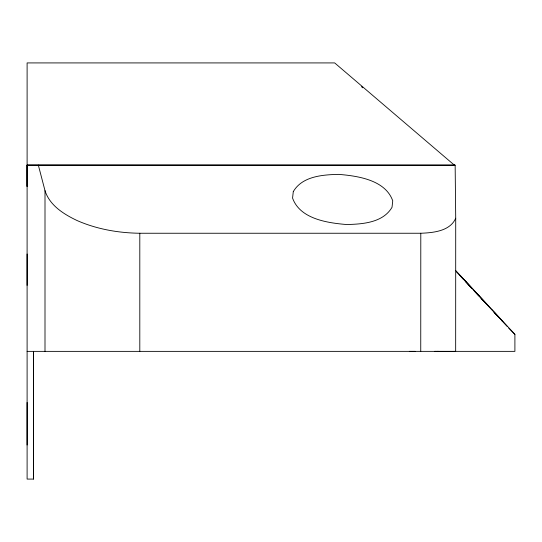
<?xml version="1.0" encoding="UTF-8"?>
<svg xmlns="http://www.w3.org/2000/svg" width="542" height="542" viewBox="0 0 542 542"><rect width="100%" height="100%" fill="white"/><g stroke="black" fill="none" stroke-linecap="round" stroke-linejoin="round"><path stroke-width="0.81" d="M27.1 445.023L27.1 402.455M27.1 285.39L27.107 254.008M33.489 445.023L33.496 402.455M45 351.372L45.006 190.676L38.326 165.1L27.107 165.086L27.107 62.919L334.671 62.919L454.332 165.114L453.701 165.114M420.748 351.365L420.795 233.25C433.193 232.775 450.084 231.217 455.714 218.23L455.151 165.188L453.715 165.114M455.714 218.23L455.666 351.365L454.853 351.365M415.057 351.358L409.332 351.358M452.231 351.372L455.199 351.365M454.332 165.114L27.1 165.086L27.107 479.081L33.543 479.081L33.502 351.372M38.326 165.1L455.151 165.188M45.006 190.676C49.668 205.52 63.99 214.347 77.296 220.641C96.943 229.219 118.434 232.979 139.802 233.25L420.795 233.25M27.107 351.372L514.9 351.365L514.9 334.339L508.762 328.14M434.488 351.365L435.924 351.365M435.456 351.365L451.771 351.372M436.811 351.365L438.749 351.372M361.48 86.673L362.761 87.777M467.089 282.951L487.129 304.502M466.54 282.355L460.219 275.641L466.371 282.355M494.812 313.005L502.793 321.501L492.251 310.038M486.899 304.502L474.175 290.79M456.35 271.725L463.261 279.164M465.564 281.644L470.747 287.219M474.203 290.939L478.81 295.905M481.113 298.385L482.841 300.241M483.992 301.481L492.048 310.038M493.213 311.399L498.972 317.598M501.851 320.701L507.034 326.277M455.666 270.485L514.9 334.339M471.899 288.337L466.919 282.951M139.802 233.25L139.802 351.372M33.489 351.372L33.489 479.081M33.543 442.17L33.543 445.023L33.536 442.17M33.543 402.455L33.536 405.308L33.543 402.455M293.283 191.638L292.572 198.081C299.97 218.921 327.348 222.925 346.507 224.523C362.557 224.198 383.058 222.721 392.029 207.268L392.74 200.825C385.348 179.978 357.971 175.981 338.811 174.382C322.754 174.707 302.253 176.184 293.283 191.638M27.12 186.441L27.107 165.093L27.114 186.441"/></g></svg>
